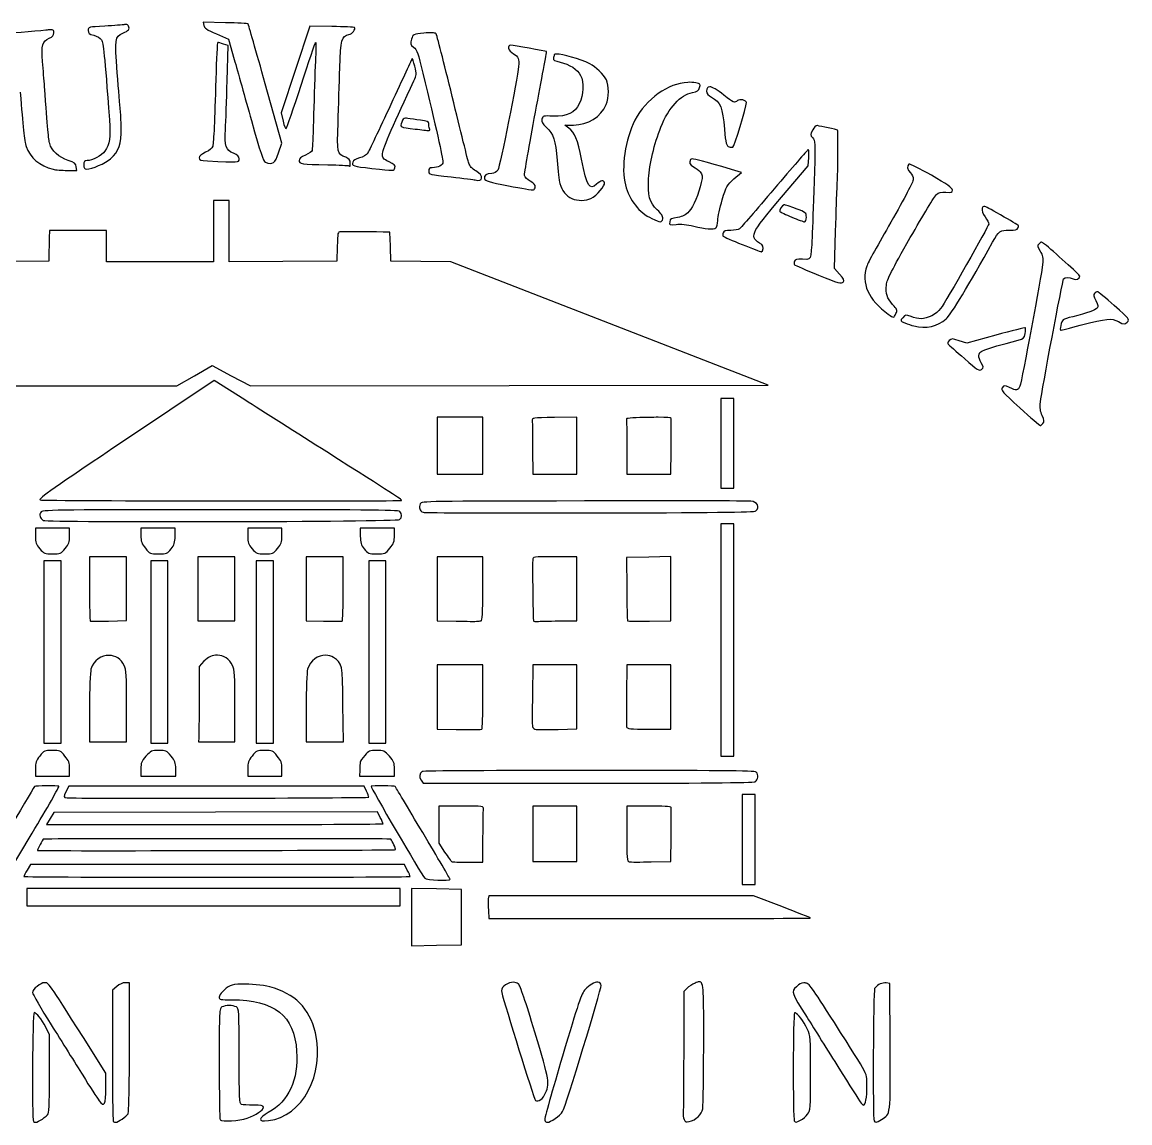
# Model space of a CAD drawing. Extents: x 58 to 276, y 41 to 172.
# Drawn here: x 144.7 to 276.4, y 40.9 to 171.9 of the extents above; entities that cross this region are included whole.
import ezdxf

# ---------------------------------------------------------------- set-up
doc = ezdxf.new("R2010")
doc.units = 0
doc.layers.get('0').update_dxf_attribs({"linetype": 'CONTINUOUS'})

msp = doc.modelspace()

# ---------------------------------------------------------------- linework, layer by layer
at = {"color": 7}
for points in [[(157.007058, 171.5846), (157.007058, 171.5846)], [(166.198573, 171.854695), (166.254797, 171.473805)], [(168.830075, 171.789101), (166.198573, 171.854695), (166.198573, 171.854695)], [(178.884241, 171.394981), (177.161692, 166.226786), (175.439146, 161.058592), (175.683884, 160.071918)], [(181.493693, 171.337656), (178.884241, 171.394981), (178.884241, 171.394981)], [(148.00902, 170.938574), (148.00902, 170.938574)], [(167.751345, 170.462324), (169.190568, 169.831185), (169.883447, 167.39371)], [(193.380651, 170.585246), (193.380651, 170.585246)], [(167.920568, 169.446434), (167.920568, 169.446434)], [(169.038434, 164.889538), (169.149779, 169.059482), (168.595257, 169.252959)], [(202.768951, 169.107437), (202.768951, 169.107437)], [(191.050664, 167.545845), (191.050664, 167.545845)], [(208.17582, 168.060127), (208.17582, 168.060127)], [(223.792852, 164.693857), (223.792852, 164.693857)], [(175.147001, 156.294988), (175.539465, 157.461362), (173.567217, 164.51306)], [(226.411124, 164.166894), (226.411124, 164.166894)], [(190.233763, 160.436822), (190.233763, 160.436822)], [(209.653629, 159.255567), (209.181237, 159.607795), (210.198231, 159.61496)], [(239.177271, 159.554325), (239.177271, 159.554325)], [(224.335797, 155.585575), (224.335797, 155.585575)], [(234.956615, 151.043011), (238.109015, 154.752139), (238.190044, 155.764171)], [(238.133819, 156.676431), (238.133819, 156.676431)], [(150.008277, 154.2136), (151.157562, 154.195961), (151.096926, 154.64906)], [(229.291224, 153.203224), (230.184743, 153.989809), (229.002387, 154.335421)], [(250.106214, 154.960498), (250.106214, 154.960498)], [(167.412899, 150.637867), (167.412899, 146.994886), (167.412899, 143.351352), (161.05849, 143.351352), (154.704632, 143.351352), (154.704632, 145.215562), (154.704632, 147.079222), (151.315759, 147.079222), (147.926888, 147.079222), (147.888302, 146.189559)], [(182.11822, 145.173119), (182.070265, 143.436238), (175.67341, 143.392144), (169.277109, 143.347494), (169.277109, 146.992681), (169.277109, 150.637867), (168.345005, 150.637867), (167.412899, 150.637867), (167.412899, 150.637867)], [(235.274666, 150.132404), (235.274666, 150.132404)], [(259.01661, 149.937823), (259.01661, 149.937823)], [(241.86224, 141.874096), (241.255352, 142.546028), (241.377721, 146.940865)], [(133.174161, 128.609652), (163.042312, 128.609652), (165.152366, 129.804685), (167.262418, 130.999171), (169.527361, 129.804135), (171.791754, 128.608548), (202.573269, 128.651545), (233.354231, 128.694538), (214.489992, 136.0246), (195.625751, 143.354109), (192.067657, 143.395449), (188.50901, 143.436238), (188.453339, 145.130125)], [(265.856641, 145.675827), (265.856641, 145.675827)], [(147.845859, 144.368345), (147.842001, 143.436238), (143.481338, 143.400961), (139.120674, 143.365683), (133.992166, 141.258939)], [(239.342634, 141.771017), (239.343187, 141.771017)], [(272.514771, 139.793258), (272.514771, 139.793258)], [(260.422209, 134.616244), (256.965537, 133.669809), (256.069262, 133.965259)], [(263.949437, 135.492126), (263.949437, 135.492126)], [(167.497785, 129.236933), (156.966818, 122.187993)], [(171.140769, 126.918522), (167.497785, 129.236933), (167.497785, 129.236933)], [(227.735694, 127.084988), (227.735694, 121.74702), (227.735694, 116.409603), (228.498575, 116.409603), (229.260908, 116.409603), (229.260908, 121.74702), (229.260908, 127.084988), (228.498575, 127.084988), (227.735694, 127.084988), (227.735694, 127.084988)], [(194.016201, 124.881781), (194.016201, 121.49291), (194.016201, 118.104039), (196.727078, 118.104039), (199.438508, 118.104039), (199.438508, 121.49291), (199.438508, 124.881781), (196.727078, 124.881781), (194.016201, 124.881781), (194.016201, 124.881781)], [(205.350291, 121.069577), (205.369033, 118.104039), (207.995574, 118.104039), (210.621564, 118.104039), (210.621564, 121.497321), (210.621564, 124.890601), (210.621564, 124.890601)], [(210.621564, 124.890601), (207.957539, 124.843749)], [(220.285468, 124.852568), (220.285468, 124.852568)], [(216.552639, 121.323687), (216.552639, 118.104039), (219.178629, 118.104039), (221.80517, 118.104039), (221.822258, 120.899803)], [(225.309797, 114.906439), (225.309797, 114.906439)], [(168.246888, 113.867949), (168.246888, 113.867949)], [(227.735694, 112.173515), (227.735694, 98.363365), (227.735694, 84.553769), (228.498575, 84.553769), (229.260908, 84.553769), (229.260908, 98.363365), (229.260908, 112.173515), (228.498575, 112.173515), (227.735694, 112.173515), (227.735694, 112.173515)], [(146.231901, 111.665295), (146.231901, 110.739253)], [(150.298768, 110.771773), (150.298768, 111.665295), (148.265334, 111.665295), (146.231901, 111.665295), (146.231901, 111.665295)], [(158.770947, 111.665295), (158.770947, 110.808155)], [(162.837814, 110.724369), (162.837814, 111.665295), (160.80438, 111.665295), (158.770947, 111.665295), (158.770947, 111.665295)], [(171.479766, 111.665295), (171.479766, 110.739253)], [(175.546631, 110.771773), (175.546631, 111.665295), (173.5132, 111.665295), (171.479766, 111.665295), (171.479766, 111.665295)], [(184.866029, 111.665295), (184.866029, 110.724369)], [(188.932896, 110.806501), (188.932896, 111.665295), (186.899463, 111.665295), (184.866029, 111.665295), (184.866029, 111.665295)], [(152.671199, 108.276421), (152.671199, 104.491779)], [(154.943858, 100.618389), (157.07651, 100.670202), (157.07651, 104.473587), (157.07651, 108.276421), (154.873853, 108.276421), (152.671199, 108.276421), (152.671199, 108.276421)], [(165.549241, 108.276421), (165.549241, 104.463667), (165.549241, 100.650909), (167.751895, 100.650909), (169.954552, 100.650909), (169.954552, 104.463667), (169.954552, 108.276421), (167.751895, 108.276421), (165.549241, 108.276421), (165.549241, 108.276421)], [(178.426731, 108.276421), (178.426731, 104.468628), (178.426731, 100.661383), (180.502608, 100.613978)], [(182.832595, 104.473587), (182.832595, 108.276421), (180.629938, 108.276421), (178.426731, 108.276421), (178.426731, 108.276421)], [(194.016201, 108.276421), (194.016201, 104.468628), (194.016201, 100.660832), (196.261301, 100.613427)], [(199.438508, 104.463667), (199.438508, 108.276421), (196.727078, 108.276421), (194.016201, 108.276421), (194.016201, 108.276421)], [(208.46135, 100.637128), (210.621564, 100.650909), (210.621564, 104.463667), (210.621564, 108.276421), (207.995574, 108.276421), (207.995574, 108.276421)], [(221.80517, 108.28469), (219.157132, 108.238389), (216.509092, 108.191534), (216.540512, 104.47414)], [(219.246981, 100.617285), (221.80517, 100.667998), (221.80517, 104.476344), (221.80517, 108.28469), (221.80517, 108.28469)], [(147.248894, 107.767651), (147.248894, 96.923042), (147.248894, 86.078983), (148.265334, 86.078983), (149.282325, 86.078983), (149.282325, 96.923042), (149.282325, 107.767651), (148.265334, 107.767651), (147.248894, 107.767651), (147.248894, 107.767651)], [(159.95716, 107.767651), (159.95716, 96.923042), (159.95716, 86.078983), (160.974154, 86.078983), (161.990594, 86.078983), (161.990594, 96.923042), (161.990594, 107.767651), (160.974154, 107.767651), (159.95716, 107.767651), (159.95716, 107.767651)], [(172.496206, 107.767651), (172.496206, 96.923042), (172.496206, 86.078983), (173.5132, 86.078983), (174.52964, 86.078983), (174.52964, 96.923042), (174.52964, 107.767651), (173.5132, 107.767651), (172.496206, 107.767651), (172.496206, 107.767651)], [(185.882469, 107.767651), (185.882469, 96.923042), (185.882469, 86.078983), (186.899463, 86.078983), (187.915903, 86.078983), (187.915903, 96.923042), (187.915903, 107.767651), (186.899463, 107.767651), (185.882469, 107.767651), (185.882469, 107.767651)], [(155.007798, 96.539394), (155.007798, 96.539394)], [(167.877575, 96.561995), (167.877575, 96.561995)], [(180.773807, 96.550971), (180.773807, 96.550971)], [(166.27519, 95.841004), (165.718465, 95.233566), (165.704684, 91.206938)], [(194.016201, 95.398378), (194.016201, 91.590585), (194.016201, 87.782789), (196.261301, 87.735385)], [(199.438508, 91.585624), (199.438508, 95.398378), (196.727078, 95.398378), (194.016201, 95.398378), (194.016201, 95.398378)], [(205.38171, 95.398378), (205.333202, 91.865642)], [(208.376464, 87.739796), (210.621564, 87.791609), (210.621564, 91.594994), (210.621564, 95.398378), (208.001636, 95.398378), (205.38171, 95.398378), (205.38171, 95.398378)], [(216.565316, 95.398378), (216.516258, 91.865642)], [(219.191307, 87.772867), (221.80517, 87.772867), (221.80517, 91.585624), (221.80517, 95.398378), (219.185242, 95.398378), (216.565316, 95.398378), (216.565316, 95.398378)], [(152.672299, 90.272627), (152.671199, 86.248206), (154.873853, 86.248206), (157.07651, 86.248206), (157.07651, 90.500832)], [(165.656728, 86.713983), (165.622551, 86.248206), (167.788827, 86.248206), (169.954552, 86.248206), (169.954552, 90.500832)], [(178.427834, 90.272627), (178.426731, 86.248206), (180.639861, 86.248206), (182.852991, 86.248206), (182.800625, 90.695961)], [(148.237222, 85.228458), (148.237222, 85.228458)], [(160.899187, 85.231766), (160.899187, 85.231766)], [(173.485088, 85.228458), (173.485088, 85.228458)], [(186.812369, 85.231213), (186.812369, 85.231213)], [(146.231901, 83.046748), (146.231901, 82.181339), (148.265334, 82.181339), (150.298768, 82.181339), (150.298768, 83.040133)], [(158.770947, 83.028005), (158.770947, 82.181339), (160.850131, 82.181339), (162.928763, 82.181339), (162.925455, 83.039032)], [(171.479766, 83.046748), (171.479766, 82.181339), (173.5132, 82.181339), (175.546631, 82.181339), (175.546631, 83.040133)], [(184.797127, 82.901779), (184.759092, 82.181339), (186.845993, 82.181339), (188.932896, 82.181339), (188.932896, 83.028005)], [(192.089704, 81.692411), (192.340507, 81.334122), (211.913611, 81.334122)], [(212.070707, 82.856578), (212.070707, 82.856578)], [(147.565841, 81.017172), (147.565841, 81.017172)], [(150.192382, 80.995125), (149.906855, 80.396503)], [(185.596939, 80.396503), (185.311409, 80.995125), (167.751895, 80.995125), (150.192382, 80.995125), (150.192382, 80.995125)], [(187.60171, 81.018826), (187.60171, 81.018826)], [(230.277348, 79.978685), (230.277348, 74.641267), (230.277348, 69.303296), (231.040229, 69.303296), (231.802562, 69.303296), (231.802562, 74.641267), (231.802562, 79.978685), (231.040229, 79.978685), (230.277348, 79.978685), (230.277348, 79.978685)], [(186.891744, 77.946905), (167.659293, 77.903908), (148.427392, 77.860364), (147.997994, 77.140477), (147.568598, 76.420037), (167.572752, 76.420037)], [(187.234601, 77.274973), (186.891744, 77.946905), (186.891744, 77.946905)], [(194.185424, 78.623245), (194.185424, 76.411218), (194.185424, 74.198641), (194.892634, 73.149127)], [(196.868189, 78.623245), (194.185424, 78.623245), (194.185424, 78.623245)], [(205.369033, 78.623245), (205.369033, 75.31871), (205.369033, 72.014726), (207.995574, 72.014726), (210.621564, 72.014726), (210.621564, 75.31871), (210.621564, 78.623245), (207.995574, 78.623245), (205.369033, 78.623245), (205.369033, 78.623245)], [(216.552639, 78.623245), (216.552639, 75.331388)], [(219.178629, 78.623245), (216.552639, 78.623245), (216.552639, 78.623245)], [(141.080242, 69.847347), (142.577896, 69.896406), (145.84991, 75.384855)], [(167.834578, 74.731666), (167.834578, 74.731666)], [(197.642096, 71.929837), (199.437405, 71.929837), (199.451736, 74.895377)], [(219.45534, 71.9811), (221.80517, 72.032365), (221.826116, 74.904196)], [(190.111944, 71.675727), (167.875368, 71.674626), (145.639344, 71.672972), (145.257904, 71.005449)], [(190.454249, 71.004898), (190.111944, 71.675727), (190.111944, 71.675727)], [(145.21546, 68.795076), (145.21546, 67.778636), (145.21546, 66.761642), (167.412899, 66.761642), (189.61034, 66.761642), (189.61034, 67.778636), (189.61034, 68.795076), (167.412899, 68.795076), (145.21546, 68.795076), (145.21546, 68.795076)], [(190.965777, 68.802795), (190.965777, 65.406205), (190.965777, 62.009615), (193.939033, 62.05592), (196.91284, 62.102221), (196.91284, 65.406205), (196.91284, 68.710739), (193.939033, 68.75649), (190.965777, 68.802795), (190.965777, 68.802795)], [(200.139653, 67.947859), (200.085633, 67.566969)], [(234.967089, 66.66077), (231.607981, 67.947859), (215.873542, 67.947859), (200.139653, 67.947859), (200.139653, 67.947859)], [(200.08894, 66.210979), (200.146268, 65.236982), (219.307063, 65.236982)], [(147.345355, 57.61147), (147.345355, 57.61147)], [(155.903524, 57.173255), (155.382076, 56.734487), (155.382076, 48.983296)], [(157.415507, 49.975485), (157.415507, 57.61147), (156.920517, 57.61147), (156.920517, 57.61147)], [(170.761533, 57.441696), (170.761533, 57.441696)], [(203.096371, 57.657771), (203.096371, 57.657771)], [(213.115813, 57.664937), (213.115813, 57.664937)], [(223.71127, 56.947254), (223.330381, 56.581799), (223.316049, 49.514117)], [(225.159866, 57.723919), (225.159866, 57.723919)], [(237.602999, 57.588319), (237.602999, 57.588319)], [(247.219501, 57.591627), (247.219501, 57.591627)], [(247.859463, 50.001943), (247.815365, 57.527134), (247.408567, 57.584461)], [(146.070947, 54.053376), (146.070947, 54.053376)], [(169.277109, 54.900593), (169.277109, 54.900593)], [(236.554035, 54.012586), (236.554035, 54.012586)], [(147.926888, 46.880961), (147.926888, 51.421874), (147.46938, 52.325315)], [(154.619743, 45.123687), (154.619743, 46.851748), (151.934223, 51.087838)]]:
    msp.add_lwpolyline(points, dxfattribs=at)
for points in [[(154.492412, 171.386161), (152.543369, 171.278979), (152.501425, 171.268218), (152.501425, 170.876287)], [(156.847204, 171.57137), (156.64723, 171.529863), (155.58746, 171.446382), (154.492412, 171.386161)], [(156.639949, 170.530125), (157.331455, 170.858267), (157.4539, 171.012649), (157.313534, 171.378445)], [(157.007058, 171.5846), (156.957686, 171.587338), (156.904111, 171.583181), (156.847204, 171.57137)], [(157.313534, 171.378445), (157.265198, 171.50441), (157.155174, 171.576385), (157.007058, 171.5846)], [(166.254797, 171.473805), (166.298934, 171.176414), (166.627412, 170.954847), (167.751345, 170.462324)], [(171.528272, 171.644129), (171.491639, 171.687925), (170.277432, 171.752999), (168.830075, 171.789101)], [(173.567217, 164.51306), (172.482417, 168.39138), (171.564907, 171.600328), (171.528272, 171.644129)], [(184.161024, 171.223003), (184.12922, 171.254316), (182.928954, 171.306098), (181.493693, 171.337656)], [(183.496811, 170.375233), (183.927324, 170.469791), (184.362259, 171.0249), (184.161024, 171.223003)], [(147.460561, 170.893376), (146.193911, 170.770101), (142.629295, 170.463992), (142.450013, 170.463427)], [(147.087937, 167.158893), (146.921011, 169.122008), (147.050898, 169.5762), (147.884444, 169.94308)], [(148.00902, 170.938574), (147.873678, 170.932825), (147.69522, 170.916213), (147.460561, 170.893376)], [(147.884444, 169.94308), (148.282581, 170.118318), (148.435108, 170.296668), (148.435108, 170.5869)], [(148.435108, 170.5869), (148.435108, 170.876965), (148.415042, 170.955826), (148.00902, 170.938574)], [(152.501425, 170.876287), (152.501425, 170.552528), (152.63151, 170.441338), (153.179969, 170.293654)], [(153.179969, 170.293654), (153.552999, 170.193208), (153.966048, 169.942403), (154.097742, 169.736375)], [(155.967464, 165.828811), (155.662286, 169.976159), (155.675855, 170.072634), (156.639949, 170.530125)], [(182.428555, 166.39601), (182.537594, 169.824868), (182.634585, 170.185856), (183.496811, 170.375233)], [(192.430908, 170.544456), (191.151962, 170.424608), (191.148691, 170.423284), (190.953099, 169.830631)], [(193.380651, 170.585246), (193.121082, 170.590755), (192.783567, 170.577502), (192.430908, 170.544456)], [(193.862966, 170.51414), (193.821552, 170.55555), (193.640219, 170.579737), (193.380651, 170.585246)], [(195.798832, 162.999973), (194.816928, 167.049958), (193.945741, 170.431361), (193.862966, 170.51414)], [(154.097742, 169.736375), (154.322947, 169.384054), (154.443707, 168.15323), (155.030952, 160.243345)], [(167.920568, 169.446434), (167.854799, 169.446434), (167.747998, 167.482799), (167.683547, 165.083016)], [(168.595257, 169.252959), (168.290085, 169.35934), (167.986337, 169.446434), (167.920568, 169.446434)], [(177.83197, 164.363129), (178.736236, 167.112394), (179.515087, 169.399836), (179.562785, 169.446434)], [(179.562785, 169.446434), (179.610478, 169.493032), (179.604532, 168.692263), (179.549558, 167.667113)], [(190.953099, 169.830631), (190.770877, 169.278478), (190.788389, 169.210996), (191.207209, 168.875377)], [(191.207209, 168.875377), (191.59275, 168.566431), (191.751794, 168.123325), (192.307986, 165.803453)], [(202.768951, 169.107437), (202.265356, 169.107437), (202.459892, 168.475169), (203.081489, 168.090997)], [(207.013858, 168.357234), (206.934624, 168.417189), (203.029016, 169.107437), (202.768951, 169.107437)], [(169.883447, 167.39371), (170.264551, 166.052952), (171.179786, 162.793522), (171.917431, 160.150739)], [(179.549558, 167.667113), (179.494581, 166.641961), (179.400968, 163.973276), (179.341199, 161.736588)], [(191.050664, 167.545845), (191.028721, 167.519299), (189.879422, 165.057839), (188.496332, 162.075585)], [(191.341155, 166.601061), (191.203532, 167.147418), (191.07262, 167.572402), (191.050664, 167.545845)], [(203.081489, 168.090997), (203.666121, 167.729654), (203.753093, 167.507279), (203.678454, 166.565783)], [(205.694799, 161.136866), (206.440024, 165.093416), (207.033331, 168.342474), (207.013858, 168.357234)], [(207.818632, 167.540333), (207.751463, 167.365291), (207.970772, 167.246108), (208.633881, 167.097707)], [(207.910687, 167.954294), (207.910687, 167.858144), (207.869178, 167.672038), (207.818632, 167.540333)], [(208.17582, 168.060127), (208.007887, 168.057903), (207.910687, 168.024968), (207.910687, 167.954294)], [(212.146775, 166.896514), (210.955873, 167.500232), (208.90353, 168.069768), (208.17582, 168.060127)], [(147.324408, 164.193353), (147.273515, 164.892318), (147.167182, 166.226939), (147.087937, 167.158893)], [(182.220195, 159.916475), (182.280196, 161.756307), (182.373738, 164.671894), (182.428555, 166.39601)], [(191.233117, 164.858119), (191.572975, 165.568943), (191.578515, 165.658746), (191.341155, 166.601061)], [(203.678454, 166.565783), (203.573956, 165.247887), (201.452782, 154.616373), (201.224995, 154.268723)], [(208.633881, 167.097707), (209.737181, 166.850805), (210.693782, 166.228418), (211.060329, 165.519577)], [(214.125088, 164.983795), (213.778471, 165.654081), (212.875495, 166.527091), (212.146775, 166.896514)], [(156.325756, 161.464837), (156.280541, 161.800673), (156.119364, 163.764513), (155.967464, 165.828811)], [(167.683547, 165.083016), (167.548935, 160.071023), (167.438524, 157.66833), (167.316438, 157.10693)], [(168.835586, 159.110045), (168.885709, 159.995402), (168.977045, 162.596139), (169.038434, 164.889538)], [(187.509658, 156.249791), (187.52452, 156.77392), (189.011134, 160.210621), (191.233117, 164.858119)], [(192.307986, 165.803453), (193.831241, 159.449987), (194.700169, 155.61115), (194.696952, 155.250989)], [(211.060329, 165.519577), (211.475201, 164.717332), (211.416973, 163.171355), (210.935203, 162.200158)], [(214.093117, 162.043062), (214.44055, 162.874802), (214.456543, 164.342846), (214.125088, 164.983795)], [(223.792852, 164.693857), (221.49354, 164.585055), (218.851593, 162.745177), (217.522778, 160.190428)], [(224.752518, 164.63157), (224.442847, 164.689663), (224.121325, 164.709399), (223.792852, 164.693857)], [(144.442104, 163.515909), (144.73209, 159.442455), (144.915577, 157.75307), (145.143801, 157.05236)], [(147.935707, 157.409546), (147.799981, 157.938227), (147.695056, 159.103512), (147.324408, 164.193353)], [(176.058158, 159.224698), (176.129704, 159.301502), (176.927708, 161.613864), (177.83197, 164.363129)], [(220.611237, 159.377936), (221.51408, 161.661845), (222.95222, 163.241733), (224.34517, 163.479531)], [(224.34517, 163.479531), (224.959463, 163.584399), (225.107288, 163.684354), (225.208925, 164.064369)], [(225.208925, 164.064369), (225.321588, 164.485647), (225.284716, 164.531729), (224.752518, 164.63157)], [(226.411124, 164.166894), (226.158024, 164.177853), (226.041258, 163.997107), (226.041258, 163.628908)], [(226.041258, 163.628908), (226.041258, 163.373562), (226.231758, 163.151066), (226.638225, 162.932172)], [(228.107215, 163.163685), (227.287365, 163.821655), (226.736537, 164.152809), (226.411124, 164.166894)], [(188.496332, 162.075585), (187.113246, 159.093329), (185.873542, 156.480397), (185.741358, 156.269083)], [(197.760607, 155.090032), (197.663649, 155.390585), (196.780723, 158.949985), (195.798832, 162.999973)], [(210.935203, 162.200158), (210.362001, 161.044633), (209.437769, 160.594836), (207.792173, 160.669986)], [(210.198231, 159.61496), (211.944356, 159.627022), (213.484957, 160.587188), (214.093117, 162.043062)], [(226.638225, 162.932172), (227.690962, 162.365244), (227.956917, 161.698663), (228.162335, 159.110045)], [(229.722827, 162.520416), (229.408352, 162.205935), (229.194738, 162.290893), (228.107215, 163.163685)], [(229.169956, 156.982355), (229.316935, 157.012708), (230.763928, 161.778987), (230.779506, 162.283944)], [(230.779506, 162.283944), (230.788351, 162.571388), (229.959306, 162.756901), (229.722827, 162.520416)], [(156.43269, 159.262183), (156.418983, 160.137887), (156.370974, 161.129004), (156.325756, 161.464837)], [(179.341199, 161.736588), (179.28143, 159.499893), (179.21342, 157.479376), (179.190165, 157.246388)], [(204.388421, 153.603407), (204.361649, 153.790091), (204.949575, 157.180314), (205.694799, 161.136866)], [(207.792173, 160.669986), (206.625182, 160.723278), (206.567377, 160.708128), (206.46981, 160.319412)], [(155.030952, 160.243345), (155.19096, 158.088087), (155.082813, 157.339798), (154.490208, 156.506105)], [(171.917431, 160.150739), (173.005716, 156.251724), (173.322544, 155.318429), (173.597536, 155.201377)], [(175.683884, 160.071918), (175.818258, 159.529137), (175.986615, 159.147894), (176.058158, 159.224698)], [(183.129149, 155.777398), (182.105625, 156.205239), (182.100006, 156.231344), (182.220195, 159.916475)], [(189.807675, 159.96443), (189.586853, 159.330983), (189.548084, 159.351345), (191.38966, 159.140914)], [(190.233763, 160.436822), (190.005185, 160.435753), (189.931887, 160.320761), (189.807675, 159.96443)], [(190.521497, 160.40485), (190.40313, 160.425113), (190.309954, 160.437178), (190.233763, 160.436822)], [(192.025214, 160.200902), (191.489338, 160.263165), (190.812437, 160.355051), (190.521497, 160.40485)], [(192.99921, 159.781977), (192.99921, 160.027812), (192.809224, 160.109806), (192.025214, 160.200902)], [(193.102286, 159.208713), (193.045709, 159.356129), (192.99921, 159.613944), (192.99921, 159.781977)], [(206.46981, 160.319412), (206.389628, 159.999945), (206.497078, 159.794823), (206.970864, 159.36085)], [(217.522778, 160.190428), (216.369183, 157.972588), (215.853162, 154.470142), (216.387274, 152.486642)], [(219.143351, 153.264407), (219.243224, 154.98857), (219.811247, 157.354239), (220.611237, 159.377936)], [(239.177271, 159.554325), (239.018002, 159.549598), (238.840933, 159.37274), (238.659678, 159.036185)], [(239.243966, 159.545505), (239.221978, 159.551878), (239.200024, 159.555002), (239.177271, 159.554325)], [(240.514519, 159.289742), (239.96348, 159.387774), (239.391639, 159.502721), (239.243966, 159.545505)], [(155.170409, 155.611483), (156.142405, 156.464897), (156.461993, 157.389954), (156.43269, 159.262183)], [(169.784228, 156.25916), (168.878944, 156.639376), (168.722348, 157.109863), (168.835586, 159.110045)], [(191.38966, 159.140914), (192.135224, 159.05572), (192.848484, 158.975868), (192.974956, 158.963422)], [(192.974956, 158.963422), (193.118466, 158.949305), (193.166441, 159.041519), (193.102286, 159.208713)], [(206.970864, 159.36085), (207.835246, 158.569104), (208.08157, 157.817332), (208.270077, 155.40202)], [(211.182701, 155.551951), (210.709101, 157.887602), (210.362882, 158.726556), (209.653629, 159.255567)], [(228.162335, 159.110045), (228.293622, 157.45572), (228.386877, 157.110783), (228.72623, 157.022044)], [(238.659678, 159.036185), (238.351201, 158.46403), (238.351207, 158.440357), (238.658025, 158.101324)], [(238.658025, 158.101324), (238.951776, 157.776734), (238.965032, 157.512726), (238.861975, 154.153517)], [(241.615846, 159.01193), (241.561132, 159.066732), (241.065578, 159.191709), (240.514519, 159.289742)], [(241.547495, 151.961336), (241.654147, 153.383158), (241.70782, 158.919819), (241.615846, 159.01193)], [(145.143801, 157.05236), (145.568563, 155.748211), (146.747876, 154.757095), (148.350221, 154.357468)], [(150.14498, 155.3921), (149.075374, 155.740789), (148.146358, 156.58901), (147.935707, 157.409546)], [(167.316438, 157.10693), (167.258746, 156.841633), (166.984446, 156.604248), (166.47473, 156.378775)], [(179.190165, 157.246388), (179.166924, 157.013399), (179.138106, 156.723199), (179.126224, 156.601465)], [(228.72623, 157.022044), (228.880509, 156.981861), (229.080133, 156.963813), (229.169956, 156.982355)], [(152.326137, 154.365737), (152.941407, 154.365737), (154.557913, 155.073714), (155.170409, 155.611483)], [(154.490208, 156.506105), (154.120305, 155.985718), (152.998974, 155.392131), (152.374645, 155.386035)], [(166.47473, 156.378775), (165.961475, 156.151738), (165.718465, 155.940627), (165.718465, 155.721727)], [(165.718465, 155.721727), (165.718465, 155.447966), (165.865957, 155.391691), (166.693012, 155.348553)], [(166.693012, 155.348553), (170.454413, 155.152369), (170.463094, 155.152948), (170.461119, 155.580616)], [(170.461119, 155.580616), (170.459812, 155.880026), (170.29623, 156.044124), (169.784228, 156.25916)], [(173.597536, 155.201377), (174.429067, 154.847437), (174.732084, 155.061615), (175.147001, 156.294988)], [(178.342397, 156.042532), (177.837222, 155.819071), (177.579514, 155.600281), (177.579514, 155.393754)], [(179.126224, 156.601465), (179.114331, 156.479728), (178.761777, 156.228045), (178.342397, 156.042532)], [(183.679812, 155.125863), (183.679812, 155.44104), (183.541089, 155.605203), (183.129149, 155.777398)], [(184.775077, 155.701881), (184.289988, 155.579736), (184.020827, 155.409163), (183.962588, 155.186496)], [(185.741358, 156.269083), (185.598091, 156.040071), (185.207557, 155.81078), (184.775077, 155.701881)], [(188.282461, 155.258705), (187.54959, 155.608982), (187.493571, 155.680715), (187.509658, 156.249791)], [(212.957063, 152.581452), (212.089413, 151.85138), (211.852727, 152.247673), (211.182701, 155.551951)], [(224.142873, 155.501238), (223.907596, 155.131107), (224.001892, 154.885559), (224.474154, 154.641344)], [(224.335797, 155.585575), (224.218765, 155.584587), (224.174933, 155.55168), (224.142873, 155.501238)], [(229.002387, 154.335421), (225.694359, 155.303389), (224.686901, 155.588547), (224.335797, 155.585575)], [(238.09358, 156.666509), (237.995912, 156.606147), (236.186571, 154.519401), (234.073017, 152.029685)], [(238.133819, 156.676431), (238.12163, 156.678765), (238.108513, 156.675737), (238.09358, 156.666509)], [(238.190044, 155.764171), (238.237756, 156.359809), (238.219152, 156.660091), (238.133819, 156.676431)], [(148.350221, 154.357468), (148.629807, 154.287739), (149.37602, 154.223141), (150.008277, 154.2136)], [(151.096926, 154.64906), (151.046172, 155.028045), (150.891474, 155.148748), (150.14498, 155.3921)], [(152.374645, 155.386035), (152.064819, 155.38301), (151.993202, 155.287057), (151.993202, 154.873957)], [(151.993202, 154.873957), (151.993202, 154.481821), (152.069614, 154.365737), (152.326137, 154.365737)], [(177.579514, 155.393754), (177.579514, 154.997762), (177.893444, 154.951678), (180.988231, 154.89325)], [(180.988231, 154.89325), (182.327903, 154.867957), (183.456498, 154.815049), (183.495707, 154.77584)], [(183.495707, 154.77584), (183.638213, 154.63334), (183.679812, 154.712633), (183.679812, 155.125863)], [(183.962588, 155.186496), (183.850178, 154.756629), (183.949535, 154.724622), (186.24572, 154.461097)], [(186.24572, 154.461097), (188.948608, 154.150895), (188.880668, 154.149349), (188.982505, 154.538818)], [(188.982505, 154.538818), (189.05474, 154.815018), (188.919375, 154.954286), (188.282461, 155.258705)], [(193.41207, 154.53496), (193.090902, 154.53496), (192.99921, 154.445911), (192.99921, 154.133124)], [(192.99921, 154.133124), (192.99921, 153.739658), (193.054941, 153.725488), (195.668194, 153.440246)], [(194.696952, 155.250989), (194.693292, 154.836557), (194.152396, 154.53496), (193.41207, 154.53496)], [(198.602865, 154.168952), (198.159982, 154.417861), (197.877814, 154.72668), (197.760607, 155.090032)], [(198.506402, 153.09298), (199.503848, 152.763316), (199.580604, 153.619429), (198.602865, 154.168952)], [(201.224995, 154.268723), (201.049755, 154.001289), (200.793912, 153.856453), (200.493534, 153.85476)], [(208.270077, 155.40202), (208.361867, 154.226184), (208.509548, 152.988224), (208.59805, 152.650907)], [(224.474154, 154.641344), (224.730663, 154.5087), (225.088902, 154.236344), (225.270108, 154.03611)], [(238.861975, 154.153517), (238.651217, 147.28361), (238.541252, 144.788557), (238.422657, 144.198571)], [(250.106214, 154.960498), (249.824683, 154.786511), (249.908534, 154.27091), (250.272132, 153.941851)], [(252.774648, 153.636478), (251.401778, 154.423451), (250.20117, 155.019194), (250.106214, 154.960498)], [(195.668194, 153.440246), (197.136021, 153.280031), (198.413206, 153.123781), (198.506402, 153.09298)], [(200.493534, 153.85476), (199.872888, 153.851274), (199.561656, 153.629721), (199.635841, 153.244564)], [(199.635841, 153.244564), (199.687488, 152.976413), (200.13391, 152.842818), (202.490586, 152.391282)], [(205.076888, 152.92541), (204.715849, 153.116585), (204.415881, 153.411933), (204.388421, 153.603407)], [(205.669995, 152.260644), (205.702885, 152.488601), (205.524972, 152.688163), (205.076888, 152.92541)], [(213.904048, 152.751779), (213.764882, 153.114448), (213.543515, 153.074918), (212.957063, 152.581452)], [(220.173019, 149.536539), (219.258216, 150.412735), (219.026703, 151.250565), (219.143351, 153.264407)], [(225.412873, 152.790364), (225.109309, 151.359221), (224.509183, 149.947215), (223.943333, 149.331488)], [(225.270108, 154.03611), (225.565318, 153.709903), (225.580454, 153.580454), (225.412873, 152.790364)], [(227.902714, 150.722753), (228.370725, 152.322962), (228.447704, 152.460652), (229.291224, 153.203224)], [(250.611129, 153.171804), (250.611129, 152.883461), (249.606466, 150.956574), (247.952618, 148.072512)], [(250.272132, 153.941851), (250.458523, 153.773169), (250.611129, 153.426727), (250.611129, 153.171804)], [(255.271103, 151.887473), (255.271103, 152.119307), (254.594637, 152.593184), (252.774648, 153.636478)], [(202.490586, 152.391282), (204.027109, 152.096888), (205.360171, 151.874037), (205.453369, 151.895739)], [(205.453369, 151.895739), (205.546562, 151.917456), (205.644171, 152.081555), (205.669995, 152.260644)], [(208.59805, 152.650907), (208.806892, 151.854874), (209.358859, 151.16405), (210.014123, 150.878749)], [(212.295051, 150.880953), (212.983834, 151.237132), (214.022068, 152.444219), (213.904048, 152.751779)], [(216.387274, 152.486642), (216.877889, 150.664621), (218.025094, 149.203049), (219.517626, 148.499153)], [(234.073017, 152.029685), (231.95946, 149.539968), (230.111585, 147.407935), (229.967014, 147.291439)], [(241.377721, 146.940865), (241.445246, 149.35822), (241.5217, 151.617556), (241.547495, 151.961336)], [(253.366103, 151.363818), (253.613971, 151.580032), (253.934527, 151.652348), (254.491685, 151.617928)], [(254.491685, 151.617928), (255.157692, 151.57678), (255.271103, 151.615625), (255.271103, 151.887473)], [(210.014123, 150.878749), (210.704311, 150.578151), (211.711393, 150.579136), (212.295051, 150.880953)], [(227.36142, 148.265436), (227.386447, 148.684815), (227.630143, 149.790799), (227.902714, 150.722753)], [(232.611193, 145.402977), (231.035784, 146.284617), (231.154122, 146.568493), (234.956615, 151.043011)], [(250.26276, 146.232005), (251.779219, 148.888075), (253.175493, 151.197556), (253.366103, 151.363818)], [(220.822904, 148.477103), (220.863891, 148.747266), (220.674466, 149.056245), (220.173019, 149.536539)], [(223.943333, 149.331488), (223.530256, 148.882001), (223.229627, 148.730081), (222.5675, 148.636406)], [(235.274666, 150.132404), (235.055723, 150.128667), (234.627138, 149.450958), (234.75983, 149.318258)], [(234.75983, 149.318258), (234.815002, 149.263092), (235.449694, 148.969563), (236.169841, 148.665619)], [(236.674203, 149.669381), (235.998535, 149.925512), (235.368742, 150.133815), (235.274666, 150.132404)], [(237.90286, 148.650184), (237.90286, 149.182001), (237.853703, 149.22226), (236.674203, 149.669381)], [(258.818174, 149.721748), (258.753091, 149.462408), (258.865517, 149.119138), (259.156067, 148.690976)], [(259.01661, 149.937823), (258.884959, 149.94785), (258.853649, 149.863079), (258.818174, 149.721748)], [(260.990512, 148.919178), (259.733593, 149.640925), (259.236029, 149.921112), (259.01661, 149.937823)], [(263.11159, 147.681699), (263.086105, 147.706805), (262.1317, 148.263889), (260.990512, 148.919178)], [(219.517626, 148.499153), (220.571887, 148.00195), (220.750297, 147.998564), (220.822904, 148.477103)], [(221.662955, 148.111647), (221.607614, 147.721563), (221.635772, 147.710223), (222.425285, 147.802967)], [(222.5675, 148.636406), (221.844678, 148.53414), (221.711994, 148.457288), (221.662955, 148.111647)], [(222.425285, 147.802967), (222.954365, 147.865115), (223.696612, 147.788051), (224.516597, 147.586339)], [(224.516597, 147.586339), (225.869492, 147.253531), (226.864579, 147.174898), (227.144792, 147.378533)], [(227.144792, 147.378533), (227.239003, 147.447003), (227.336387, 147.846054), (227.36142, 148.265436)], [(236.169841, 148.665619), (236.889987, 148.361677), (237.57415, 148.109082), (237.690643, 148.104482)], [(237.690643, 148.104482), (237.818594, 148.099436), (237.90286, 148.31557), (237.90286, 148.650184)], [(247.952618, 148.072512), (246.490467, 145.522719), (245.197754, 143.169315), (245.079684, 142.843131)], [(259.591528, 147.843206), (259.591528, 147.592711), (254.467812, 138.581584), (253.871566, 137.783528)], [(259.156067, 148.690976), (259.395663, 148.337899), (259.591528, 147.956267), (259.591528, 147.843206)], [(263.049853, 147.354279), (263.109493, 147.50943), (263.137102, 147.656609), (263.11159, 147.681699)], [(182.542104, 146.917715), (182.182759, 146.910366), (182.164445, 146.835963), (182.11822, 145.173119)], [(188.361836, 146.859286), (188.330792, 146.890317), (183.54997, 146.938317), (182.542104, 146.917715)], [(188.453339, 145.130125), (188.422686, 146.061673), (188.381366, 146.839757), (188.361836, 146.859286)], [(228.002482, 146.797), (227.94284, 146.641625), (227.95379, 146.456773), (228.026736, 146.386344)], [(228.907577, 147.079222), (228.320174, 147.079222), (228.08241, 147.005283), (228.002482, 146.797)], [(228.026736, 146.386344), (228.099685, 146.315921), (229.112405, 145.874827), (230.277348, 145.406282)], [(229.967014, 147.291439), (229.822443, 147.174946), (229.345764, 147.079222), (228.907577, 147.079222)], [(247.42786, 140.607404), (247.490556, 141.250326), (248.034931, 142.329933), (250.26276, 146.232005)], [(260.044077, 145.667008), (260.79835, 147.026861), (260.951636, 147.137247), (262.035617, 147.101822)], [(262.035617, 147.101822), (262.742784, 147.078717), (262.965384, 147.134131), (263.049853, 147.354279)], [(147.888302, 146.189559), (147.867164, 145.700284), (147.848117, 144.88092), (147.845859, 144.368345)], [(230.277348, 145.406282), (231.442291, 144.93774), (232.447815, 144.550466), (232.511425, 144.545837)], [(232.511425, 144.545837), (232.767406, 144.527247), (232.853504, 145.267372), (232.611193, 145.402977)], [(254.520898, 136.562033), (255.104793, 137.093257), (257.251516, 140.632383), (260.044077, 145.667008)], [(265.571111, 145.506604), (265.333226, 145.268716), (265.345037, 145.183564), (265.691826, 144.622455)], [(265.856641, 145.675827), (265.765376, 145.683534), (265.690054, 145.625549), (265.571111, 145.506604)], [(266.237531, 145.450379), (266.055351, 145.594756), (265.947906, 145.668119), (265.856641, 145.675827)], [(270.436137, 141.645341), (270.436137, 141.751798), (267.173823, 144.708366), (266.237531, 145.450379)], [(237.444799, 143.651213), (236.767963, 143.687114), (236.562717, 143.636024), (236.476314, 143.410884)], [(238.422657, 144.198571), (238.303621, 143.606359), (238.302453, 143.605718), (237.444799, 143.651213)], [(265.691826, 144.622455), (266.011954, 144.10447), (266.060462, 143.843251), (265.985075, 143.04157)], [(236.476314, 143.410884), (236.416015, 143.253748), (236.425969, 143.066485), (236.498915, 142.994716)], [(236.498915, 142.994716), (236.571861, 142.922947), (237.851504, 142.372283), (239.342634, 141.771017)], [(245.079684, 142.843131), (244.362162, 140.860913), (245.288915, 138.791671), (247.645592, 137.115454)], [(265.985075, 143.04157), (265.8646, 141.760485), (263.517247, 129.160532), (263.288529, 128.567208)], [(239.343187, 141.771017), (241.73226, 140.807674), (242.078987, 140.708995), (242.26187, 140.939785)], [(242.26187, 140.939785), (242.433842, 141.156811), (242.365344, 141.317232), (241.86224, 141.874096)], [(265.745846, 126.700794), (265.86927, 127.869374), (268.35761, 141.107995), (268.495859, 141.331699)], [(268.495859, 141.331699), (268.62569, 141.541748), (269.195347, 141.528766), (269.610967, 141.306344)], [(269.610967, 141.306344), (269.938675, 141.130957), (270.436137, 141.335461), (270.436137, 141.645341)], [(248.162631, 138.281275), (247.469934, 139.048005), (247.321601, 139.517594), (247.42786, 140.607404)], [(272.514771, 139.793258), (272.434098, 139.793258), (272.280352, 139.706023), (272.173567, 139.59923)], [(274.516785, 138.148433), (273.496329, 139.053056), (272.595464, 139.793258), (272.514771, 139.793258)], [(272.173567, 139.59923), (272.027642, 139.453301), (272.064302, 139.239295), (272.31964, 138.738782)], [(272.31964, 138.738782), (272.578878, 138.230624), (272.613724, 138.017854), (272.466813, 137.840853)], [(247.645592, 137.115454), (248.293026, 136.654958), (248.314252, 136.656411), (248.554545, 137.183805)], [(248.554545, 137.183805), (248.736412, 137.582935), (248.699539, 137.686982), (248.162631, 138.281275)], [(250.357019, 136.834335), (249.711549, 137.068233), (249.664268, 137.061956), (249.365381, 136.702044)], [(253.871566, 137.783528), (253.390778, 137.140024), (252.301505, 136.579102), (251.543233, 136.584634)], [(272.466813, 137.840853), (272.257345, 137.588442), (271.309208, 137.253043), (269.58892, 136.822759)], [(276.053573, 136.185004), (276.365744, 136.49719), (276.333337, 136.538101), (274.516785, 138.148433)], [(249.365381, 136.702044), (249.053517, 136.32651), (249.055069, 136.322542), (249.619493, 136.085783)], [(249.619493, 136.085783), (249.931902, 135.954733), (250.41643, 135.790088), (250.696016, 135.719778)], [(251.543233, 136.584634), (251.263644, 136.58668), (250.729801, 136.699252), (250.357019, 136.834335)], [(250.696016, 135.719778), (252.147273, 135.354814), (253.528076, 135.658781), (254.520898, 136.562033)], [(268.153004, 135.768836), (268.089185, 135.46595), (268.080733, 135.21817), (268.134262, 135.21817)], [(268.134262, 135.21817), (268.187805, 135.21817), (269.242718, 135.480467), (270.47803, 135.801357)], [(269.58892, 136.822759), (268.315838, 136.504333), (268.30659, 136.497723), (268.153004, 135.768836)], [(270.47803, 135.801357), (273.70749, 136.64026), (274.135827, 136.681743), (275.010121, 136.235714)], [(275.010121, 136.235714), (275.71932, 135.873908), (275.741387, 135.872821), (276.053573, 136.185004)], [(263.949437, 135.492126), (263.910939, 135.530615), (262.323532, 135.136642), (260.422209, 134.616244)], [(263.088989, 134.021483), (263.710773, 134.183732), (263.803559, 134.273973), (263.904786, 134.813579)], [(263.904786, 134.813579), (263.967598, 135.148444), (263.987918, 135.453636), (263.949437, 135.492126)], [(254.890214, 133.978489), (254.712905, 133.801183), (254.66833, 133.638891), (254.770049, 133.543579)], [(254.770049, 133.543579), (254.859245, 133.459993), (255.726568, 132.693514), (256.697647, 131.840323)], [(256.069262, 133.965259), (255.232467, 134.241258), (255.154196, 134.242471), (254.890214, 133.978489)], [(258.405864, 132.177669), (258.405864, 132.748686), (258.785205, 132.898467), (263.088989, 134.021483)], [(256.697647, 131.840323), (258.306268, 130.42696), (258.486783, 130.312784), (258.73053, 130.556545)], [(258.701867, 131.340372), (258.538909, 131.624313), (258.405864, 132.000981), (258.405864, 132.177669)], [(258.73053, 130.556545), (258.974296, 130.800306), (258.97181, 130.870003), (258.701867, 131.340372)], [(261.198871, 128.380346), (260.995671, 128.102445), (261.196224, 127.872541), (263.290733, 125.979253)], [(262.038372, 128.394677), (261.451189, 128.67469), (261.413509, 128.67386), (261.198871, 128.380346)], [(263.288529, 128.567208), (263.078942, 128.023499), (262.875299, 127.995576), (262.038372, 128.394677)], [(180.884048, 120.732784), (177.529013, 122.859667), (173.144471, 125.643248), (171.140769, 126.918522)], [(265.945386, 125.052658), (265.714988, 125.56359), (265.667273, 125.95674), (265.745846, 126.700794)], [(263.290733, 125.979253), (264.564834, 124.827558), (265.654832, 123.880739), (265.713326, 123.875264)], [(207.957539, 124.843749), (205.315117, 124.797464), (205.293406, 124.794154), (205.312258, 124.416004)], [(205.312258, 124.416004), (205.322701, 124.206313), (205.339961, 122.7005), (205.350291, 121.069577)], [(219.136186, 124.843749), (217.668359, 124.818086), (216.486884, 124.74001), (216.510195, 124.670114)], [(216.510195, 124.670114), (216.533507, 124.600216), (216.552639, 123.094403), (216.552639, 121.323687)], [(220.285468, 124.852568), (219.953321, 124.85425), (219.569366, 124.851324), (219.136186, 124.843749)], [(221.822258, 124.716969), (221.814009, 124.801574), (221.281916, 124.847525), (220.285468, 124.852568)], [(221.839344, 124.119451), (221.839344, 124.352439), (221.831572, 124.621409), (221.822258, 124.716969)], [(221.822258, 120.899803), (221.831569, 122.437531), (221.839344, 123.886462), (221.839344, 124.119451)], [(265.713326, 123.875264), (265.771802, 123.869797), (265.916331, 123.981374), (266.034131, 124.123309)], [(266.034131, 124.123309), (266.208693, 124.33366), (266.192031, 124.5057), (265.945386, 125.052658)], [(156.966818, 122.187993), (148.469943, 116.500399), (146.505741, 115.117426), (146.799653, 115.029361)], [(189.780113, 114.976995), (189.780113, 115.07965), (188.72999, 115.758953), (180.884048, 120.732784)], [(146.799653, 115.029361), (147.223364, 114.902403), (189.780113, 114.850556), (189.780113, 114.976995)], [(211.517286, 114.903131), (192.589929, 114.88479), (192.160336, 114.8775), (191.989383, 114.558072)], [(225.309797, 114.906439), (221.725236, 114.909425), (216.839433, 114.908296), (211.517286, 114.903131)], [(231.294342, 114.887146), (231.177846, 114.896827), (228.894358, 114.903456), (225.309797, 114.906439)], [(231.907292, 113.715264), (232.431203, 114.150075), (232.080012, 114.821851), (231.294342, 114.887146)], [(146.91651, 113.622108), (146.63643, 113.284635), (146.757418, 112.81029), (147.176685, 112.601256)], [(168.246888, 113.867949), (149.985459, 113.867949), (147.093006, 113.834776), (146.91651, 113.622108)], [(189.576716, 113.664551), (189.42074, 113.820527), (184.452404, 113.867949), (168.246888, 113.867949)], [(189.539784, 112.693309), (189.833484, 112.937053), (189.850691, 113.390573), (189.576716, 113.664551)], [(191.989383, 114.558072), (191.773948, 114.155533), (191.92851, 113.707404), (192.334995, 113.557064)], [(192.334995, 113.557064), (192.5029, 113.494967), (201.422595, 113.46154), (212.156698, 113.482651)], [(212.156698, 113.482651), (226.526858, 113.510895), (231.734998, 113.572276), (231.907292, 113.715264)], [(147.176685, 112.601256), (147.705532, 112.337588), (189.219868, 112.427797), (189.539784, 112.693309)], [(146.231901, 110.739253), (146.231901, 109.945054), (146.307302, 109.727712), (146.758313, 109.214039)], [(149.778421, 109.24656), (150.213977, 109.774965), (150.298768, 110.024472), (150.298768, 110.771773)], [(158.770947, 110.808155), (158.770947, 110.099215), (158.863942, 109.835301), (159.307829, 109.282941)], [(162.372034, 109.199155), (162.754327, 109.678281), (162.837814, 109.952355), (162.837814, 110.724369)], [(171.479766, 110.739253), (171.479766, 109.945054), (171.554614, 109.727712), (172.005625, 109.214039)], [(175.025733, 109.24656), (175.461289, 109.774965), (175.546631, 110.024472), (175.546631, 110.771773)], [(184.866029, 110.724369), (184.866029, 109.952355), (184.949519, 109.678278), (185.331806, 109.199155)], [(188.38168, 109.284595), (188.843268, 109.840581), (188.932896, 110.086829), (188.932896, 110.806501)], [(146.758313, 109.214039), (147.24726, 108.657161), (147.353384, 108.614868), (148.270846, 108.614868)], [(148.270846, 108.614868), (149.204011, 108.614868), (149.286039, 108.649217), (149.778421, 109.24656)], [(159.307829, 109.282941), (159.826554, 108.637448), (159.879326, 108.614862), (160.875486, 108.614868)], [(160.875486, 108.614868), (161.847262, 108.614873), (161.932691, 108.648531), (162.372034, 109.199155)], [(172.005625, 109.214039), (172.494572, 108.657161), (172.600696, 108.614868), (173.518158, 108.614868)], [(173.518158, 108.614868), (174.451323, 108.614868), (174.533351, 108.649217), (175.025733, 109.24656)], [(185.331806, 109.199155), (185.770588, 108.649225), (185.857221, 108.615297), (186.814576, 108.618175)], [(186.814576, 108.618175), (187.78879, 108.621096), (187.853975, 108.648963), (188.38168, 109.284595)], [(207.995574, 108.276421), (205.386779, 108.276421), (205.368852, 108.273678), (205.362418, 107.894981)], [(205.362418, 107.894981), (205.330798, 106.04003), (205.3969, 100.743058), (205.452816, 100.652563)], [(152.671199, 104.491779), (152.671199, 102.410412), (152.702706, 100.675959), (152.741201, 100.637128)], [(182.705265, 100.618939), (182.775163, 100.647737), (182.832595, 102.38219), (182.832595, 104.473587)], [(199.226289, 100.638232), (199.389077, 100.648197), (199.438508, 101.533511), (199.438508, 104.463667)], [(216.540512, 104.47414), (216.557812, 102.429612), (216.598184, 100.713752), (216.63036, 100.661383)], [(152.741201, 100.637128), (152.779696, 100.598295), (153.770813, 100.589766), (154.943858, 100.618389)], [(180.502608, 100.613978), (181.644253, 100.587793), (182.63537, 100.590138), (182.705265, 100.618939)], [(196.261301, 100.613427), (197.496139, 100.587406), (198.620719, 100.579617), (198.760512, 100.595788)], [(198.760512, 100.595788), (198.900305, 100.61196), (199.109796, 100.631092), (199.226289, 100.638232)], [(205.452816, 100.652563), (205.491958, 100.589235), (205.698892, 100.556266), (205.912531, 100.579803)], [(205.912531, 100.579803), (206.126151, 100.603349), (207.273107, 100.629367), (208.46135, 100.637128)], [(216.63036, 100.661383), (216.662539, 100.609033), (217.839948, 100.589317), (219.246981, 100.617285)], [(155.007798, 96.539394), (154.08886, 96.567281), (153.144886, 95.995513), (152.840422, 94.899531)], [(156.793737, 95.350423), (156.422146, 96.133488), (155.722529, 96.517708), (155.007798, 96.539394)], [(167.877575, 96.561995), (167.312913, 96.573041), (166.731879, 96.339338), (166.27519, 95.841004)], [(169.67178, 95.350423), (169.302139, 96.129382), (168.603566, 96.547796), (167.877575, 96.561995)], [(180.773807, 96.550971), (179.838234, 96.585713), (178.883629, 95.933091), (178.596507, 94.899531)], [(181.677248, 96.275914), (181.395113, 96.451657), (181.085665, 96.539391), (180.773807, 96.550971)], [(182.800625, 90.695961), (182.742843, 95.580527), (182.735101, 95.616968), (181.677248, 96.275914)], [(152.840422, 94.899531), (152.748336, 94.56805), (152.672864, 92.486017), (152.672299, 90.272627)], [(157.07651, 90.500832), (157.07651, 94.122556), (157.03471, 94.842609), (156.793737, 95.350423)], [(169.954552, 90.500832), (169.954552, 94.122556), (169.912752, 94.842609), (169.67178, 95.350423)], [(178.596507, 94.899531), (178.504421, 94.56805), (178.428399, 92.486017), (178.427834, 90.272627)], [(165.704684, 91.206938), (165.697114, 88.992177), (165.675524, 86.970269), (165.656728, 86.713983)], [(199.311175, 87.759088), (199.381073, 87.766852), (199.438508, 89.488727), (199.438508, 91.585624)], [(205.333202, 91.865642), (205.306323, 89.922683), (205.308036, 88.21157), (205.337063, 88.063358)], [(216.516258, 91.865642), (216.489413, 89.922683), (216.492195, 88.206826), (216.522323, 88.052885)], [(196.261301, 87.735385), (198.230521, 87.693904), (198.76483, 87.69838), (199.311175, 87.759088)], [(205.337063, 88.063358), (205.366087, 87.915149), (205.556431, 87.769926), (205.760396, 87.740896)], [(205.760396, 87.740896), (205.964358, 87.711997), (207.141623, 87.711452), (208.376464, 87.739796)], [(216.522323, 88.052885), (216.570427, 87.807123), (216.896072, 87.772867), (219.191307, 87.772867)], [(146.755005, 84.571408), (146.325576, 84.029206), (146.231901, 83.757736), (146.231901, 83.046748)], [(148.237222, 85.228458), (147.322481, 85.231371), (147.252904, 85.200058), (146.755005, 84.571408)], [(149.748105, 84.562038), (149.227074, 85.189639), (149.145577, 85.225551), (148.237222, 85.228458)], [(150.298768, 83.040133), (150.298768, 83.759805), (150.209685, 84.006052), (149.748105, 84.562038)], [(159.383897, 84.553219), (158.852063, 83.96454), (158.770947, 83.762901), (158.770947, 83.028005)], [(160.899187, 85.231766), (160.060984, 85.231766), (159.952913, 85.183049), (159.383897, 84.553219)], [(162.362114, 84.564243), (161.838894, 85.187516), (161.742168, 85.231766), (160.899187, 85.231766)], [(162.925455, 83.039032), (162.922898, 83.759664), (162.832898, 84.003433), (162.362114, 84.564243)], [(172.002317, 84.571408), (171.572888, 84.029206), (171.479766, 83.757736), (171.479766, 83.046748)], [(173.485088, 85.228458), (172.570346, 85.231371), (172.500217, 85.200058), (172.002317, 84.571408)], [(174.995417, 84.562038), (174.474386, 85.189639), (174.393445, 85.225551), (173.485088, 85.228458)], [(175.546631, 83.040133), (175.546631, 83.759805), (175.456997, 84.006052), (174.995417, 84.562038)], [(185.391888, 84.632594), (185.102644, 84.30317), (184.859061, 83.941073), (184.850594, 83.82782)], [(186.812369, 85.231213), (186.000348, 85.231213), (185.869185, 85.176216), (185.391888, 84.632594)], [(188.319943, 84.553219), (187.752231, 85.181609), (187.641264, 85.231213), (186.812369, 85.231213)], [(188.932896, 83.028005), (188.932896, 83.762901), (188.851783, 83.96454), (188.319943, 84.553219)], [(184.850594, 83.82782), (184.842139, 83.71457), (184.817983, 83.297861), (184.797127, 82.901779)], [(192.224203, 82.729798), (191.893088, 82.503072), (191.83523, 82.055724), (192.089704, 81.692411)], [(212.070707, 82.856578), (201.255373, 82.855153), (192.324191, 82.798268), (192.224203, 82.729798)], [(231.938158, 82.655935), (231.782321, 82.811778), (227.142105, 82.858554), (212.070707, 82.856578)], [(231.813585, 81.509407), (232.179963, 81.705478), (232.249449, 82.344644), (231.938158, 82.655935)], [(146.129925, 80.937797), (145.683811, 80.239839), (139.731284, 70.186358), (139.670784, 70.028697)], [(145.84991, 75.384855), (147.649489, 78.403419), (149.077632, 80.917598), (149.023256, 80.971974)], [(147.565841, 81.017172), (146.859591, 81.008827), (146.156767, 80.979795), (146.129925, 80.937797)], [(149.023256, 80.971974), (148.982066, 81.013165), (148.272094, 81.02552), (147.565841, 81.017172)], [(149.906855, 80.396503), (149.549654, 79.647446), (149.54609, 79.674147), (150.002215, 79.609369)], [(185.882469, 79.676617), (185.882469, 79.743351), (185.753999, 80.067156), (185.596939, 80.396503)], [(186.140437, 80.97032), (186.05695, 80.886831), (192.049315, 70.623597), (192.53178, 70.023736)], [(187.60171, 81.018826), (186.894998, 81.026099), (186.18224, 81.01212), (186.140437, 80.97032)], [(189.024395, 80.941105), (189.008597, 80.983497), (188.30842, 81.011556), (187.60171, 81.018826)], [(192.288693, 75.458168), (190.499783, 78.456889), (189.030661, 80.924482), (189.024395, 80.941105)], [(211.913611, 81.334122), (225.081451, 81.334122), (231.593085, 81.391399), (231.813585, 81.509407)], [(150.002215, 79.609369), (150.803065, 79.495627), (185.882469, 79.56138), (185.882469, 79.676617)], [(199.509064, 78.241804), (199.551341, 78.622906), (199.549933, 78.623245), (196.868189, 78.623245)], [(199.451736, 74.895377), (199.459768, 76.526297), (199.485806, 78.032113), (199.509064, 78.241804)], [(221.826116, 78.453471), (221.813018, 78.558235), (220.802485, 78.623245), (219.178629, 78.623245)], [(221.847613, 78.030138), (221.847613, 78.169931), (221.8378, 78.360276), (221.826116, 78.453471)], [(221.826116, 74.904196), (221.837829, 76.483608), (221.847613, 77.890345), (221.847613, 78.030138)], [(167.572752, 76.420037), (178.575098, 76.420037), (187.576906, 76.461231), (187.576906, 76.511539)], [(187.576906, 76.511539), (187.576906, 76.561851), (187.423095, 76.905508), (187.234601, 77.274973)], [(195.540864, 69.909083), (195.540864, 69.962508), (194.07759, 72.459441), (192.288693, 75.458168)], [(216.552639, 75.331388), (216.552639, 72.421462), (216.584719, 72.03339), (216.829349, 71.98496)], [(147.167865, 74.684811), (146.822276, 74.131859), (146.442983, 73.385076), (146.486011, 73.342051)], [(167.834578, 74.731666), (157.509899, 74.730813), (147.186534, 74.714681), (147.167865, 74.684811)], [(188.510664, 74.688672), (188.485484, 74.718534), (178.159258, 74.732518), (167.834578, 74.731666)], [(189.056919, 73.437962), (189.112869, 73.493909), (188.677381, 74.490969), (188.510664, 74.688672)], [(146.486011, 73.342051), (146.568722, 73.25934), (188.973838, 73.354878), (189.056919, 73.437962)], [(194.892634, 73.149127), (195.281733, 72.571771), (195.655537, 72.061324), (195.723315, 72.014726)], [(195.723315, 72.014726), (195.791111, 71.968129), (196.654682, 71.929837), (197.642096, 71.929837)], [(216.829349, 71.98496), (216.981546, 71.954819), (218.163005, 71.952877), (219.45534, 71.9811)], [(145.257904, 71.005449), (145.048216, 70.638221), (144.876464, 70.295657), (144.876464, 70.244222)], [(144.876464, 70.244222), (144.876464, 70.19279), (155.208797, 70.151066), (167.836785, 70.151066)], [(167.836785, 70.151066), (180.46477, 70.151066), (190.796553, 70.192158), (190.796553, 70.242568)], [(190.796553, 70.242568), (190.796553, 70.29288), (190.642536, 70.635828), (190.454249, 71.004898)], [(192.53178, 70.023736), (192.702276, 69.81175), (195.540864, 69.703592), (195.540864, 69.909083)], [(200.085633, 67.566969), (200.055807, 67.357278), (200.057371, 66.746851), (200.08894, 66.210979)], [(238.396749, 65.305333), (238.357912, 65.342889), (236.814696, 65.952762), (234.967089, 66.66077)], [(219.307063, 65.236982), (229.845399, 65.236982), (238.435569, 65.267778), (238.396749, 65.305333)], [(147.345355, 57.61147), (146.839302, 57.61147), (145.893454, 56.841974), (145.893454, 56.430215)], [(151.934223, 51.087838), (147.705016, 57.758719), (147.808589, 57.61147), (147.345355, 57.61147)], [(156.920517, 57.61147), (156.634835, 57.61147), (156.2042, 57.426259), (155.903524, 57.173255)], [(169.392865, 57.252077), (168.781527, 56.937997), (168.090895, 56.213155), (168.090895, 55.885616)], [(170.761533, 57.441696), (170.132522, 57.430512), (169.620633, 57.369098), (169.392865, 57.252077)], [(174.106857, 57.10325), (173.183344, 57.339444), (171.809881, 57.460334), (170.761533, 57.441696)], [(179.521445, 51.665511), (178.83588, 54.573929), (177.072756, 56.344701), (174.106857, 57.10325)], [(203.096371, 57.657771), (202.450257, 57.666295), (201.641162, 57.188523), (201.641162, 56.631408)], [(203.651996, 57.472013), (203.508861, 57.597895), (203.311743, 57.654932), (203.096371, 57.657771)], [(205.624797, 51.714569), (204.534697, 55.33053), (203.865192, 57.284513), (203.651996, 57.472013)], [(211.584534, 56.806143), (211.184253, 56.380369), (210.751756, 55.101767), (208.905077, 48.887936)], [(208.922166, 42.270598), (209.245908, 42.795912), (213.502215, 56.745022), (213.502215, 57.280739)], [(213.115813, 57.664937), (212.725452, 57.674984), (212.107077, 57.361969), (211.584534, 56.806143)], [(213.502215, 57.280739), (213.502215, 57.536659), (213.350026, 57.658909), (213.115813, 57.664937)], [(224.676451, 57.562962), (224.355451, 57.425311), (223.920962, 57.148233), (223.71127, 56.947254)], [(225.159866, 57.723919), (225.031032, 57.717244), (224.872415, 57.646999), (224.676451, 57.562962)], [(225.696749, 50.202586), (225.71086, 56.590091), (225.71815, 57.752835), (225.159866, 57.723919)], [(236.713889, 57.126951), (236.079755, 56.492817), (236.070137, 56.520447), (237.997119, 53.450896)], [(237.602999, 57.588319), (237.282064, 57.589516), (237.051582, 57.464633), (236.713889, 57.126951)], [(237.746867, 57.58005), (237.696764, 57.585122), (237.648846, 57.588147), (237.602999, 57.588319)], [(241.228894, 52.867159), (238.479968, 57.200518), (238.236294, 57.530523), (237.746867, 57.58005)], [(246.02171, 56.907018), (245.848655, 56.583653), (245.781844, 41.449961), (245.952258, 41.17423)], [(247.219501, 57.591627), (246.76212, 57.567807), (246.214454, 57.267162), (246.02171, 56.907018)], [(247.408567, 57.584461), (247.348208, 57.59299), (247.284841, 57.595028), (247.219501, 57.591627)], [(145.893454, 56.430215), (145.893454, 56.262995), (146.893576, 54.535138), (148.116507, 52.590449)], [(168.090895, 55.885616), (168.090895, 55.611971), (168.255473, 55.578587), (169.600674, 55.578587)], [(169.600674, 55.578587), (174.640542, 55.578587), (177.042521, 53.674758), (177.297292, 49.478288)], [(201.641162, 56.631408), (201.641162, 56.293986), (204.952882, 45.581945), (205.624244, 43.747854)], [(146.070947, 54.053376), (145.872722, 54.053376), (145.809216, 41.316348), (146.006453, 41.119109)], [(147.46938, 52.325315), (146.982696, 53.287227), (146.362936, 54.053376), (146.070947, 54.053376)], [(168.418315, 54.725308), (168.102923, 54.556513), (168.090895, 54.301977), (168.090895, 47.975675)], [(169.277109, 54.900593), (168.985269, 54.900593), (168.598579, 54.821782), (168.418315, 54.725308)], [(170.135352, 54.725308), (169.955091, 54.821782), (169.568949, 54.900593), (169.277109, 54.900593)], [(170.462773, 48.897309), (170.462773, 54.31221), (170.449339, 54.557267), (170.135352, 54.725308)], [(236.500568, 54.009829), (236.316602, 53.948508), (236.287666, 41.458416), (236.470802, 41.162103)], [(236.554035, 54.012586), (236.534161, 54.015586), (236.516381, 54.015101), (236.500568, 54.009829)], [(238.012001, 52.104829), (237.583057, 53.023327), (236.852166, 53.96758), (236.554035, 54.012586)], [(237.997119, 53.450896), (238.812967, 52.151288), (240.508892, 49.448556), (241.765777, 47.444855)], [(245.10063, 45.328188), (245.099357, 46.908418), (245.48347, 46.160286), (241.228894, 52.867159)], [(148.116507, 52.590449), (149.339441, 50.64576), (151.025668, 47.948971), (151.863117, 46.597638)], [(173.956376, 41.226046), (177.969613, 41.640249), (180.684164, 46.732783), (179.521445, 51.665511)], [(206.784002, 44.274266), (207.431677, 45.600078), (207.392019, 45.852486), (205.624797, 51.714569)], [(238.409426, 46.832455), (238.407835, 51.112601), (238.394714, 51.285352), (238.012001, 52.104829)], [(225.5832, 42.606838), (225.637034, 42.938593), (225.688282, 46.356837), (225.696749, 50.202586)], [(155.382076, 48.983296), (155.382076, 44.720123), (155.432943, 41.18124), (155.495075, 41.119109)], [(157.24849, 42.026961), (157.351496, 42.219431), (157.415507, 45.273931), (157.415507, 49.975485)], [(170.731214, 43.142069), (170.494221, 43.233013), (170.462773, 43.899407), (170.462773, 48.897309)], [(177.297292, 49.478288), (177.507948, 46.008462), (176.375819, 43.553865), (173.92716, 42.17193)], [(208.905077, 48.887936), (207.693774, 44.812029), (206.743125, 41.37102), (206.792822, 41.241478)], [(223.316049, 49.514117), (223.308271, 45.626838), (223.283803, 42.285059), (223.261479, 42.088144)], [(246.831445, 41.337391), (247.945724, 42.01681), (247.90818, 41.697315), (247.859463, 50.001943)], [(168.090895, 47.975675), (168.090895, 44.359864), (168.141763, 41.350461), (168.203894, 41.288332)], [(241.765777, 47.444855), (243.022662, 45.441153), (244.162978, 43.630125), (244.300265, 43.420434)], [(147.759318, 42.026961), (147.857489, 42.210392), (147.926888, 44.216193), (147.926888, 46.880961)], [(151.863117, 46.597638), (152.700569, 45.246301), (153.576901, 43.886645), (153.810561, 43.575876)], [(238.057202, 41.957506), (238.395679, 42.387751), (238.41112, 42.600225), (238.409426, 46.832455)], [(153.810561, 43.575876), (154.443204, 42.734459), (154.619743, 43.072372), (154.619743, 45.123687)], [(244.69659, 43.039544), (244.947353, 43.039544), (245.102324, 43.914531), (245.10063, 45.328188)], [(205.624244, 43.747854), (205.785407, 43.307598), (206.461648, 43.61443), (206.784002, 44.274266)], [(172.171541, 43.039544), (171.526795, 43.039544), (170.87863, 43.085498), (170.731214, 43.142069)], [(171.39543, 41.499999), (172.482654, 41.882131), (173.343423, 42.454988), (173.343423, 42.796457)], [(173.343423, 42.796457), (173.343423, 42.983621), (173.075814, 43.039544), (172.171541, 43.039544)], [(173.92716, 42.17193), (173.419889, 41.885644), (173.004426, 41.533688), (173.004426, 41.389754)], [(207.077248, 41.00611), (207.490424, 41.00611), (208.620092, 41.780432), (208.922166, 42.270598)], [(223.967034, 41.086035), (224.775988, 41.287909), (225.476077, 41.946776), (225.5832, 42.606838)], [(244.300265, 43.420434), (244.437566, 43.210745), (244.615883, 43.039544), (244.69659, 43.039544)], [(146.006453, 41.119109), (146.068584, 41.056978), (146.192655, 41.00611), (146.282613, 41.00611)], [(146.282613, 41.00611), (146.575086, 41.00611), (147.587586, 41.706075), (147.759318, 42.026961)], [(155.495075, 41.119109), (155.557203, 41.056978), (155.681824, 41.00611), (155.771785, 41.00611)], [(155.771785, 41.00611), (156.064258, 41.00611), (157.076755, 41.706075), (157.24849, 42.026961)], [(168.203894, 41.288332), (168.443315, 41.048909), (170.49991, 41.185251), (171.39543, 41.499999)], [(173.004426, 41.389754), (173.004426, 41.173186), (173.168767, 41.144757), (173.956376, 41.226046)], [(206.792822, 41.241478), (206.842538, 41.111938), (206.970511, 41.00611), (207.077248, 41.00611)], [(223.261479, 42.088144), (223.239161, 41.891232), (223.283899, 41.55917), (223.36125, 41.350068)], [(223.36125, 41.350068), (223.477187, 41.036661), (223.583918, 40.990427), (223.967034, 41.086035)], [(236.470802, 41.162103), (236.598175, 40.955999), (236.649046, 40.962574), (237.218251, 41.256912)], [(237.218251, 41.256912), (237.484976, 41.394843), (237.862576, 41.710088), (238.057202, 41.957506)], [(245.952258, 41.17423), (246.097371, 40.939412), (246.214017, 40.960923), (246.831445, 41.337391)]]:
    msp.add_open_spline(points, degree=3, dxfattribs=at)

doc.saveas('drawing.dxf')
